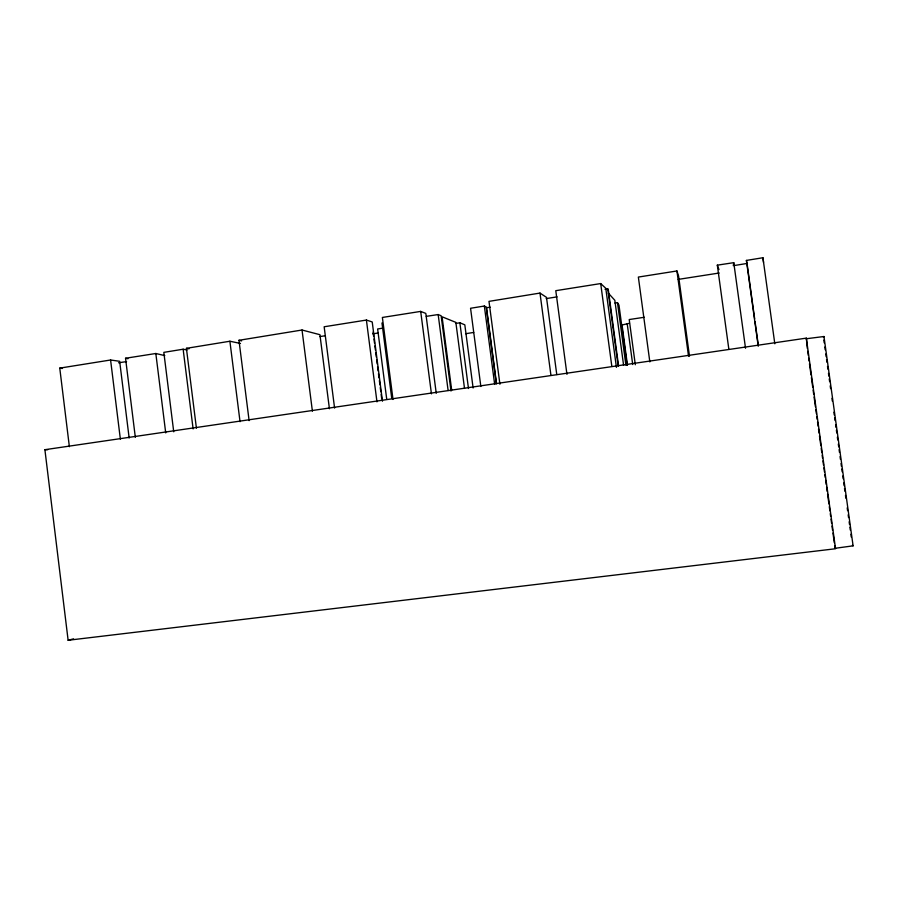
<?xml version="1.0" encoding="UTF-8"?>
<svg xmlns="http://www.w3.org/2000/svg" width="898" height="898" viewBox="0 0 898 898"><rect width="100%" height="100%" fill="white"/><g stroke="black" fill="none" stroke-linecap="round" stroke-linejoin="round"><path stroke-width="1.35" d="M733.307 265.685L733.767 262.665L717.322 265.157L728.85 349.243M807.347 348.503L806.325 338.131L44.9 449.696L68.125 640.263L835.567 548.745L806.325 338.131M823.455 337.311L823.96 336.514L806 338.782M622.146 325.963L622.056 324.986L629.476 323.28M68.125 640.263L73.524 638.848M196.415 428.211L186.414 348.334L229.888 341.24L240.484 343.451M187.008 350.007L183.136 349.221L163.829 352.364L173.729 431.803M249.116 420.634L238.969 340.297L302.031 330.015L319.924 334.696L329.42 408.736M556.771 374.556L546.478 297.361L539.99 293.074L488.983 301.369L499.917 384.243M758.226 346.269L746.395 260.42L762.93 257.737L774.817 343.788M496.515 383.468L486.435 307.082L484.348 306.038L470.563 308.272L480.845 386.488M734.687 265.46L747.046 263.451L754.679 318.869M490.185 307.161L486.323 307.778L496.358 383.895M382.885 328.129L377.631 328.982L386.746 399.397M69.371 446.688L59.762 368.124L110.589 359.997L119.659 361.299L129.155 438.033M372.782 333.854L378.271 332.967M614.905 303.086L617.476 302.682L618.98 305.174L627.096 365.351M382.469 401.215L372.221 321.955L366.406 320.058L324.156 326.771L334.584 408.085M436.248 393.335L425.82 313.424L420.691 311.404L382.38 317.454L393.01 399.464M689.496 356.225L678.562 275.978L676.935 270.971L638.355 277.067L649.838 361.905M616.421 367.361L605.78 288.28L600.695 283.566L555.783 290.683L566.952 374.365M546.175 298.596L557.108 296.868M605.028 289.268L607.766 288.83L608.451 290.761L618.565 365.834M455.713 323.448L459.866 322.786L464.816 324.818L473.111 387.992M465.68 333.708L473.706 332.44M135.329 437.326L125.54 358.257L155.825 353.498L164.805 355.619M678.215 279.401L719.242 273.014M319.823 336.593L325.267 335.751M426.258 316.365L438.168 314.547L441.143 315.759L450.998 391.068M644.371 317.263L629.217 319.542L635.313 364.723M118.547 362.77L126.573 361.602M834.702 545.524L835.084 548.296L853.1 545.838L823.96 336.514M44.9 449.696L47.706 449.752M59.762 368.124L62.321 368.494M186.414 348.334L189.04 348.806M125.54 358.257L127.965 358.729M238.969 340.297L241.607 340.914M852.415 545.322L853.1 545.838M608.316 293.13L614.827 300.28L623.605 365.374M717.322 265.157L718.972 269.613M746.395 260.42L747.046 263.451M823.848 340.084L824.229 342.856M824.813 347.01L825.195 349.782M825.778 353.947L826.16 356.719M826.542 359.492L826.935 362.264M827.507 366.429L827.9 369.201M828.472 373.366L828.865 376.139M829.247 378.911L829.64 381.684M830.212 385.848L830.605 388.621M831.952 398.33L832.334 401.103M833.883 412.193L834.264 414.966M834.657 417.738L835.039 420.511M835.623 424.675L836.004 427.448M836.397 430.221L836.779 432.993M837.363 437.158L837.744 439.93M838.328 444.083L838.71 446.867M839.091 449.64L839.484 452.412M840.057 456.566L840.449 459.338M841.022 463.503L841.415 466.275M841.796 469.048L842.189 471.82M842.762 475.985L843.155 478.757M843.727 482.922L844.12 485.695M844.502 488.467L844.883 491.24M845.467 495.404L845.849 498.177M847.207 507.875L847.589 510.659M848.172 514.812L848.554 517.585M849.138 521.749L849.519 524.522M849.901 527.294L850.294 530.067M850.866 534.231L851.259 537.004M807.729 351.275L808.312 355.44M808.694 358.212L809.076 360.985M809.468 363.757L811.006 374.859M811.388 377.631L812.746 387.352M813.128 390.125L813.7 394.289M814.093 397.062L815.44 406.772M815.822 409.544L816.405 413.709M816.787 416.481L817.169 419.265M817.55 422.038L818.134 426.202M818.516 428.975L819.099 433.139M819.481 435.912L820.828 445.621M821.221 448.394L821.793 452.558M822.175 455.331L822.568 458.103M822.95 460.887L823.522 465.052M823.915 467.824L824.487 471.989M824.88 474.761L825.262 477.534M825.644 480.307L826.227 484.471M826.609 487.244L827.181 491.408M827.574 494.181L828.921 503.89M829.303 506.674L829.887 510.827M830.268 513.611L830.65 516.384M831.043 519.156L831.615 523.321M831.997 526.093L832.581 530.258M832.962 533.03L834.309 542.74M755.061 321.641L758.305 345.191M733.767 262.665L745.531 348.267M676.935 270.971L688.542 356.237M627.186 323.628L632.708 364.532M622.056 324.986L627.466 365.172M617.476 302.682L625.895 365.172M607.766 288.83L618.183 366.193M600.695 283.566L611.83 366.362M539.99 293.074L550.923 375.252M484.348 306.038L494.675 384.423M459.866 322.786L468.487 388.52M464.513 388.452L455.847 322.371L442.074 316.781L451.683 390.147M438.168 314.547L448.113 390.495M420.691 311.404L431.444 393.852M381.976 322.966L391.764 398.521M373.097 332.092L373.624 336.256M373.983 339.029L374.522 343.182M374.881 345.954L375.42 350.108M375.779 352.88L376.318 357.045M376.677 359.817L377.216 363.971M377.575 366.743L378.114 370.908M378.473 373.68L379.012 377.834M379.371 380.606L379.91 384.771M380.258 387.532L380.797 391.696M381.156 394.469L381.695 398.622M366.406 320.058L376.969 401.855M302.031 330.015L312.403 411.205M762.93 257.737L763.525 262.407M229.888 341.24L240.035 421.69M183.136 349.221L193.115 428.907M155.825 353.498L165.715 432.903M110.589 359.997L120.366 439.156"/></g></svg>
